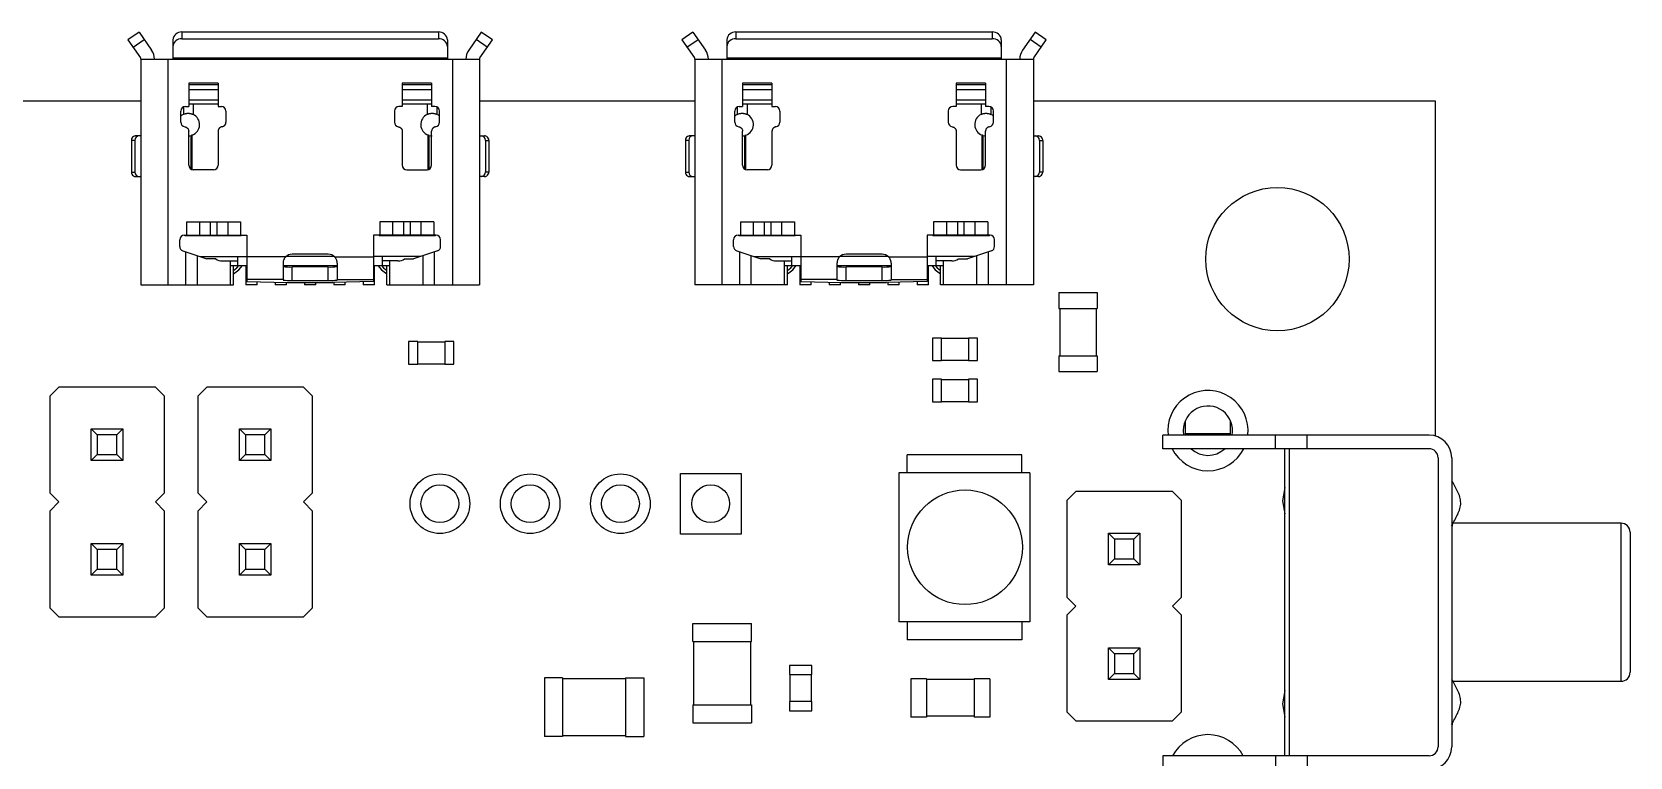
# Model space of a CAD drawing. Extents: x 0 to 723, y 0 to 367.
# Drawn here: x 677.93 to 722.89, y 346.49 to 366.88 of the extents above; entities that cross this region are included whole.
import ezdxf

# ---------------------------------------------------------------- set-up
doc = ezdxf.new("R2010")
doc.units = 0
doc.header["$MEASUREMENT"] = 0
doc.layers.get('0').update_dxf_attribs({"linetype": 'CONTINUOUS'})

msp = doc.modelspace()

# ---------------------------------------------------------------- linework, layer by layer
at = {"linetype": 'CONTINUOUS'}
for p, q in [((680.942, 366.879), (680.629, 366.662)), ((680.942, 366.879), (681.295, 366.37)), ((682.148, 366.88), (682.148, 366.691)), ((682.148, 366.88), (689.362, 366.88)), ((689.362, 366.88), (689.362, 366.691)), ((690.568, 366.879), (690.216, 366.37)), ((690.882, 366.662), (690.568, 366.879)), ((696.524, 366.879), (696.211, 366.662)), ((696.524, 366.879), (696.877, 366.37)), ((697.731, 366.88), (697.731, 366.691)), ((697.731, 366.88), (704.944, 366.88)), ((704.944, 366.88), (704.944, 366.691)), ((706.151, 366.879), (705.798, 366.37)), ((706.464, 366.662), (706.151, 366.879)), ((680.629, 366.662), (680.981, 366.153)), ((680.773, 366.453), (681.087, 366.67)), ((681.894, 366.659), (681.894, 366.117)), ((682.148, 366.691), (689.362, 366.691)), ((689.616, 366.659), (689.616, 366.117)), ((690.737, 366.453), (690.424, 366.67)), ((690.529, 366.153), (690.882, 366.662)), ((696.211, 366.662), (696.564, 366.153)), ((696.356, 366.453), (696.669, 366.67)), ((697.477, 366.659), (697.477, 366.117)), ((697.731, 366.691), (704.944, 366.691)), ((705.198, 366.659), (705.198, 366.117)), ((706.319, 366.453), (706.006, 366.67)), ((706.111, 366.153), (706.464, 366.662)), ((680.993, 366.117), (680.993, 359.767)), ((680.993, 366.117), (690.518, 366.117)), ((681.755, 366.117), (681.755, 359.767)), ((681.894, 366.149), (689.616, 366.149)), ((689.756, 366.117), (689.756, 359.767)), ((690.518, 366.117), (690.518, 359.767)), ((696.575, 366.117), (696.575, 359.767)), ((696.575, 366.117), (706.1, 366.117)), ((697.337, 366.117), (697.337, 359.767)), ((697.477, 366.149), (705.198, 366.149)), ((705.338, 366.117), (705.338, 359.767)), ((706.1, 366.117), (706.1, 359.767)), ((682.339, 365.444), (682.339, 364.784)), ((683.164, 365.444), (682.339, 365.444)), ((683.164, 365.389), (682.339, 365.389)), ((683.164, 365.253), (682.339, 365.253)), ((683.164, 365.444), (683.164, 364.784)), ((688.346, 365.444), (688.346, 364.784)), ((689.171, 365.444), (688.346, 365.444)), ((689.171, 365.389), (688.346, 365.389)), ((689.171, 365.253), (688.346, 365.253)), ((689.171, 365.444), (689.171, 364.784)), ((697.921, 365.444), (697.921, 364.784)), ((698.747, 365.444), (697.921, 365.444)), ((698.747, 365.389), (697.921, 365.389)), ((698.747, 365.253), (697.921, 365.253)), ((698.747, 365.444), (698.747, 364.784)), ((703.928, 365.444), (703.928, 364.784)), ((704.754, 365.444), (703.928, 365.444)), ((704.754, 365.389), (703.928, 365.389)), ((704.754, 365.253), (703.928, 365.253)), ((704.754, 365.444), (704.754, 364.784)), ((680.993, 364.936), (674.308, 364.936)), ((682.117, 364.339), (682.117, 364.657)), ((682.244, 364.784), (682.339, 364.784)), ((683.164, 364.961), (682.339, 364.961)), ((683.164, 364.85), (682.339, 364.85)), ((683.164, 364.784), (683.26, 364.784)), ((683.387, 364.657), (683.387, 364.339)), ((688.124, 364.657), (688.124, 364.339)), ((688.346, 364.784), (688.251, 364.784)), ((689.171, 364.961), (688.346, 364.961)), ((689.171, 364.85), (688.346, 364.85)), ((689.267, 364.784), (689.171, 364.784)), ((689.394, 364.339), (689.394, 364.657)), ((696.575, 364.936), (690.518, 364.936)), ((697.699, 364.339), (697.699, 364.657)), ((697.826, 364.784), (697.921, 364.784)), ((698.747, 364.961), (697.921, 364.961)), ((698.747, 364.85), (697.921, 364.85)), ((698.747, 364.784), (698.842, 364.784)), ((698.969, 364.657), (698.969, 364.339)), ((703.706, 364.657), (703.706, 364.339)), ((703.928, 364.784), (703.833, 364.784)), ((704.754, 364.961), (703.928, 364.961)), ((704.754, 364.85), (703.928, 364.85)), ((704.849, 364.784), (704.754, 364.784)), ((704.976, 364.339), (704.976, 364.657)), ((717.411, 364.936), (706.1, 364.936)), ((717.411, 355.516), (717.411, 364.936)), ((680.822, 363.831), (680.729, 363.831)), ((680.729, 363.831), (680.729, 362.942)), ((680.822, 363.831), (680.822, 362.942)), ((680.993, 363.958), (680.851, 363.958)), ((682.339, 363.133), (682.339, 364.087)), ((683.164, 364.087), (683.164, 363.133)), ((688.346, 364.087), (688.346, 363.133)), ((689.171, 363.133), (689.171, 364.087)), ((690.518, 363.958), (690.659, 363.958)), ((690.689, 363.831), (690.781, 363.831)), ((690.689, 363.831), (690.689, 362.942)), ((690.781, 363.831), (690.781, 362.942)), ((696.404, 363.831), (696.312, 363.831)), ((696.312, 363.831), (696.312, 362.942)), ((696.404, 363.831), (696.404, 362.942)), ((696.575, 363.958), (696.433, 363.958)), ((697.921, 363.133), (697.921, 364.087)), ((698.747, 364.087), (698.747, 363.133)), ((703.928, 364.087), (703.928, 363.133)), ((704.754, 363.133), (704.754, 364.087)), ((706.1, 363.958), (706.242, 363.958)), ((706.271, 363.831), (706.271, 362.942)), ((706.271, 363.831), (706.363, 363.831)), ((706.363, 363.831), (706.363, 362.942)), ((680.729, 362.942), (680.822, 362.942)), ((680.851, 362.815), (680.993, 362.815)), ((683.037, 363.006), (682.466, 363.006)), ((688.473, 363.006), (689.044, 363.006)), ((690.659, 362.815), (690.518, 362.815)), ((690.781, 362.942), (690.689, 362.942)), ((696.312, 362.942), (696.404, 362.942)), ((696.433, 362.815), (696.575, 362.815)), ((698.62, 363.006), (698.048, 363.006)), ((704.055, 363.006), (704.627, 363.006)), ((706.242, 362.815), (706.1, 362.815)), ((706.363, 362.942), (706.271, 362.942)), ((682.275, 361.545), (682.275, 361.164)), ((682.275, 361.545), (683.799, 361.545)), ((682.64, 361.545), (682.64, 361.164)), ((682.946, 361.545), (682.946, 361.164)), ((683.128, 361.545), (683.128, 361.164)), ((683.435, 361.545), (683.435, 361.164)), ((683.799, 361.545), (683.799, 361.164)), ((687.711, 361.545), (687.711, 361.164)), ((689.235, 361.545), (687.711, 361.545)), ((688.075, 361.545), (688.075, 361.164)), ((688.382, 361.545), (688.382, 361.164)), ((688.564, 361.545), (688.564, 361.164)), ((688.871, 361.545), (688.871, 361.164)), ((689.235, 361.545), (689.235, 361.164)), ((697.858, 361.545), (697.858, 361.164)), ((697.858, 361.545), (699.382, 361.545)), ((698.222, 361.545), (698.222, 361.164)), ((698.529, 361.545), (698.529, 361.164)), ((698.711, 361.545), (698.711, 361.164)), ((699.017, 361.545), (699.017, 361.164)), ((699.382, 361.545), (699.382, 361.164)), ((703.293, 361.545), (703.293, 361.164)), ((704.817, 361.545), (703.293, 361.545)), ((703.658, 361.545), (703.658, 361.164)), ((703.964, 361.545), (703.964, 361.164)), ((704.146, 361.545), (704.146, 361.164)), ((704.453, 361.545), (704.453, 361.164)), ((704.817, 361.545), (704.817, 361.164)), ((682.085, 360.849), (682.085, 361.037)), ((682.212, 361.164), (683.977, 361.164)), ((682.231, 361.164), (682.231, 361.151)), ((683.818, 361.151), (682.231, 361.151)), ((682.834, 361.151), (682.834, 361.164)), ((683.215, 361.164), (683.215, 361.151)), ((683.818, 361.151), (683.818, 361.164)), ((683.977, 361.164), (683.977, 359.866)), ((689.298, 361.164), (687.533, 361.164)), ((687.533, 361.164), (687.533, 359.866)), ((687.692, 361.164), (687.692, 361.151)), ((689.279, 361.151), (687.692, 361.151)), ((688.295, 361.151), (688.295, 361.164)), ((688.676, 361.164), (688.676, 361.151)), ((689.279, 361.151), (689.279, 361.164)), ((689.425, 360.849), (689.425, 361.037)), ((697.667, 360.849), (697.667, 361.037)), ((697.794, 361.164), (699.56, 361.164)), ((697.813, 361.164), (697.813, 361.151)), ((699.401, 361.151), (697.813, 361.151)), ((698.417, 361.151), (698.417, 361.164)), ((698.798, 361.164), (698.798, 361.151)), ((699.401, 361.151), (699.401, 361.164)), ((699.56, 361.164), (699.56, 359.866)), ((704.881, 361.164), (703.116, 361.164)), ((703.116, 361.164), (703.116, 359.866)), ((703.274, 361.164), (703.274, 361.151)), ((704.862, 361.151), (703.274, 361.151)), ((703.878, 361.151), (703.878, 361.164)), ((704.259, 361.164), (704.259, 361.151)), ((704.862, 361.151), (704.862, 361.164)), ((705.008, 360.849), (705.008, 361.037)), ((682.172, 360.729), (682.847, 360.504)), ((682.256, 359.767), (682.256, 360.701)), ((682.581, 359.767), (682.581, 360.593)), ((682.656, 360.567), (683.977, 360.567)), ((683.723, 360.313), (683.723, 360.567)), ((686.431, 360.567), (685.079, 360.567)), ((686.263, 360.631), (685.247, 360.631)), ((688.854, 360.567), (687.533, 360.567)), ((687.787, 360.313), (687.787, 360.567)), ((689.339, 360.729), (688.663, 360.504)), ((688.93, 359.767), (688.93, 360.593)), ((689.254, 359.767), (689.254, 360.701)), ((697.754, 360.729), (698.429, 360.504)), ((697.839, 359.767), (697.839, 360.701)), ((698.163, 359.767), (698.163, 360.593)), ((698.239, 360.567), (699.56, 360.567)), ((699.306, 360.313), (699.306, 360.567)), ((702.014, 360.567), (700.662, 360.567)), ((701.846, 360.631), (700.83, 360.631)), ((704.436, 360.567), (703.116, 360.567)), ((703.37, 360.313), (703.37, 360.567)), ((704.921, 360.729), (704.246, 360.504)), ((704.512, 359.767), (704.512, 360.593)), ((704.836, 359.767), (704.836, 360.701)), ((683.101, 360.504), (682.847, 360.504)), ((683.287, 360.44), (683.723, 360.44)), ((683.517, 359.767), (683.517, 360.44)), ((683.517, 360.313), (683.977, 360.313)), ((683.603, 359.767), (683.603, 360.313)), ((683.945, 360.313), (683.945, 359.767)), ((685.066, 360.555), (683.977, 360.555)), ((684.993, 360.377), (684.993, 359.905)), ((684.993, 360.313), (686.517, 360.313)), ((685.088, 360.274), (685.088, 360.313)), ((685.247, 359.891), (685.247, 360.271)), ((686.263, 360.271), (685.247, 360.271)), ((685.596, 360.313), (685.596, 360.271)), ((685.914, 360.271), (685.914, 360.313)), ((686.263, 359.891), (686.263, 360.271)), ((686.422, 360.313), (686.422, 360.274)), ((686.444, 360.555), (687.533, 360.555)), ((686.517, 360.377), (686.517, 359.905)), ((687.533, 360.313), (687.994, 360.313)), ((687.565, 359.767), (687.565, 360.313)), ((688.224, 360.44), (687.787, 360.44)), ((687.908, 359.767), (687.908, 360.313)), ((687.994, 359.767), (687.994, 360.44)), ((688.409, 360.504), (688.663, 360.504)), ((698.684, 360.504), (698.429, 360.504)), ((698.869, 360.44), (699.306, 360.44)), ((699.099, 359.767), (699.099, 360.44)), ((699.099, 360.313), (699.56, 360.313)), ((699.185, 359.767), (699.185, 360.313)), ((699.528, 360.313), (699.528, 359.767)), ((700.649, 360.555), (699.56, 360.555)), ((700.576, 360.377), (700.576, 359.905)), ((700.576, 360.313), (702.1, 360.313)), ((700.671, 360.274), (700.671, 360.313)), ((700.83, 359.891), (700.83, 360.271)), ((701.846, 360.271), (700.83, 360.271)), ((701.179, 360.313), (701.179, 360.271)), ((701.496, 360.271), (701.496, 360.313)), ((701.846, 359.891), (701.846, 360.271)), ((702.004, 360.313), (702.004, 360.274)), ((702.027, 360.555), (703.116, 360.555)), ((702.1, 360.377), (702.1, 359.905)), ((703.116, 360.313), (703.576, 360.313)), ((703.147, 359.767), (703.147, 360.313)), ((703.806, 360.44), (703.37, 360.44)), ((703.49, 359.767), (703.49, 360.313)), ((703.576, 359.767), (703.576, 360.44)), ((703.991, 360.504), (704.246, 360.504)), ((680.993, 359.767), (683.603, 359.767)), ((684.263, 359.767), (683.945, 359.767)), ((684.993, 359.921), (683.977, 359.921)), ((683.977, 359.866), (685.12, 359.831)), ((684.263, 359.767), (684.263, 359.857)), ((684.771, 359.841), (684.771, 359.767)), ((685.088, 359.767), (684.771, 359.767)), ((685.088, 359.767), (685.088, 359.832)), ((685.12, 359.831), (686.39, 359.831)), ((685.247, 359.891), (686.263, 359.891)), ((685.596, 359.831), (685.596, 359.767)), ((685.914, 359.767), (685.596, 359.767)), ((685.914, 359.767), (685.914, 359.831)), ((687.533, 359.866), (686.39, 359.831)), ((686.422, 359.832), (686.422, 359.767)), ((686.739, 359.767), (686.422, 359.767)), ((686.517, 359.921), (687.533, 359.921)), ((686.739, 359.767), (686.739, 359.841)), ((687.247, 359.857), (687.247, 359.767)), ((687.565, 359.767), (687.247, 359.767)), ((687.908, 359.767), (690.518, 359.767)), ((699.185, 359.767), (696.575, 359.767)), ((699.845, 359.767), (699.528, 359.767)), ((700.576, 359.921), (699.56, 359.921)), ((699.56, 359.866), (700.703, 359.831)), ((699.845, 359.767), (699.845, 359.857)), ((700.353, 359.841), (700.353, 359.767)), ((700.671, 359.767), (700.353, 359.767)), ((700.671, 359.767), (700.671, 359.832)), ((700.703, 359.831), (701.973, 359.831)), ((700.83, 359.891), (701.846, 359.891)), ((701.179, 359.831), (701.179, 359.767)), ((701.496, 359.767), (701.179, 359.767)), ((701.496, 359.767), (701.496, 359.831)), ((703.116, 359.866), (701.973, 359.831)), ((702.004, 359.832), (702.004, 359.767)), ((702.322, 359.767), (702.004, 359.767)), ((702.1, 359.921), (703.116, 359.921)), ((702.322, 359.767), (702.322, 359.841)), ((702.83, 359.857), (702.83, 359.767)), ((703.147, 359.767), (702.83, 359.767)), ((706.1, 359.767), (703.49, 359.767)), ((706.815, 359.552), (707.895, 359.552)), ((706.815, 359.552), (706.815, 359.108)), ((707.895, 359.552), (707.895, 359.108)), ((706.815, 359.108), (707.895, 359.108)), ((706.841, 359.108), (706.841, 357.774)), ((707.869, 359.108), (707.869, 357.774)), ((688.78, 358.171), (688.526, 358.171)), ((688.526, 358.171), (688.526, 357.536)), ((688.78, 357.536), (688.78, 358.171)), ((689.542, 358.158), (688.78, 358.158)), ((689.796, 358.171), (689.542, 358.171)), ((689.542, 358.171), (689.542, 357.536)), ((689.796, 357.536), (689.796, 358.171)), ((703.259, 358.273), (703.259, 357.638)), ((703.513, 358.273), (703.259, 358.273)), ((703.513, 357.638), (703.513, 358.273)), ((704.275, 358.26), (703.513, 358.26)), ((704.275, 358.273), (704.275, 357.638)), ((704.529, 358.273), (704.275, 358.273)), ((704.529, 357.638), (704.529, 358.273)), ((688.526, 357.536), (688.78, 357.536)), ((688.78, 357.548), (689.542, 357.548)), ((689.542, 357.536), (689.796, 357.536)), ((703.259, 357.638), (703.513, 357.638)), ((703.513, 357.651), (704.275, 357.651)), ((704.275, 357.638), (704.529, 357.638)), ((706.815, 357.774), (707.895, 357.774)), ((706.815, 357.774), (706.815, 357.33)), ((707.895, 357.774), (707.895, 357.33)), ((703.513, 357.112), (703.259, 357.112)), ((703.259, 357.112), (703.259, 356.477)), ((703.513, 356.477), (703.513, 357.112)), ((704.275, 357.099), (703.513, 357.099)), ((704.275, 357.112), (704.275, 356.477)), ((704.529, 357.112), (704.275, 357.112)), ((704.529, 356.477), (704.529, 357.112)), ((706.815, 357.33), (707.895, 357.33)), ((678.683, 356.888), (678.429, 356.634)), ((678.429, 356.634), (678.429, 353.916)), ((681.401, 356.888), (678.683, 356.888)), ((681.655, 356.634), (681.401, 356.888)), ((681.655, 353.916), (681.655, 356.634)), ((682.848, 356.888), (682.594, 356.634)), ((682.594, 356.634), (682.594, 353.916)), ((685.566, 356.888), (682.848, 356.888)), ((685.82, 356.634), (685.566, 356.888)), ((685.82, 353.916), (685.82, 356.634)), ((703.259, 356.477), (703.513, 356.477)), ((703.513, 356.49), (704.275, 356.49)), ((704.275, 356.477), (704.529, 356.477)), ((679.597, 354.83), (679.597, 355.719)), ((679.597, 355.719), (679.767, 355.549)), ((679.597, 355.719), (680.486, 355.719)), ((680.316, 355.549), (680.486, 355.719)), ((680.486, 355.719), (680.486, 354.83)), ((683.763, 354.83), (683.763, 355.719)), ((683.763, 355.719), (683.933, 355.549)), ((683.763, 355.719), (684.652, 355.719)), ((684.482, 355.549), (684.652, 355.719)), ((684.652, 355.719), (684.652, 354.83)), ((709.881, 355.668), (709.888, 355.541)), ((710.317, 355.668), (710.328, 355.541)), ((710.376, 355.541), (710.376, 355.949)), ((711.646, 355.541), (711.646, 355.944)), ((679.767, 355.549), (679.767, 355)), ((680.316, 355.549), (679.767, 355.549)), ((680.316, 355), (680.316, 355.549)), ((683.933, 355.549), (683.933, 355)), ((684.482, 355.549), (683.933, 355.549)), ((684.482, 355), (684.482, 355.549)), ((717.234, 355.541), (709.741, 355.541)), ((709.741, 355.16), (709.741, 355.541)), ((710.376, 355.585), (711.646, 355.585)), ((712.916, 355.16), (712.916, 355.541)), ((713.805, 355.16), (713.805, 355.541)), ((679.597, 354.83), (679.767, 355)), ((680.486, 354.83), (679.597, 354.83)), ((679.767, 355), (680.316, 355)), ((680.316, 355), (680.486, 354.83)), ((683.763, 354.83), (683.933, 355)), ((684.652, 354.83), (683.763, 354.83)), ((683.933, 355), (684.482, 355)), ((684.482, 355), (684.652, 354.83)), ((702.548, 354.484), (702.548, 354.992)), ((705.774, 354.992), (702.548, 354.992)), ((705.774, 354.484), (705.774, 354.992)), ((717.234, 355.16), (709.741, 355.16)), ((713.17, 346.524), (713.17, 355.16)), ((713.297, 355.16), (713.297, 346.524)), ((717.488, 354.906), (717.488, 346.778)), ((717.869, 354.906), (717.869, 346.778)), ((696.169, 354.468), (697.879, 354.468)), ((696.169, 352.758), (696.169, 354.468)), ((697.879, 354.468), (697.879, 352.758)), ((702.319, 354.484), (702.319, 350.293)), ((706.002, 354.484), (702.319, 354.484)), ((706.002, 354.484), (706.002, 350.293)), ((717.869, 354.271), (717.869, 354.271)), ((678.429, 353.916), (678.683, 353.662)), ((681.401, 353.662), (681.655, 353.916)), ((682.594, 353.916), (682.848, 353.662)), ((685.566, 353.662), (685.82, 353.916)), ((707.296, 353.955), (707.042, 353.701)), ((710.013, 353.955), (707.296, 353.955)), ((710.267, 353.701), (710.013, 353.955)), ((678.683, 353.662), (678.429, 353.408)), ((678.429, 353.408), (678.429, 350.69)), ((681.655, 353.408), (681.401, 353.662)), ((681.655, 350.69), (681.655, 353.408)), ((682.848, 353.662), (682.594, 353.408)), ((682.594, 353.408), (682.594, 350.69)), ((685.82, 353.408), (685.566, 353.662)), ((685.82, 350.69), (685.82, 353.408)), ((707.042, 353.701), (707.042, 350.983)), ((710.267, 350.983), (710.267, 353.701)), ((717.869, 353.001), (717.905, 353.001)), ((722.632, 353.064), (717.903, 353.064)), ((679.597, 352.493), (680.486, 352.493)), ((679.597, 352.493), (679.767, 352.323)), ((679.597, 351.604), (679.597, 352.493)), ((680.486, 352.493), (680.316, 352.323)), ((680.486, 352.493), (680.486, 351.604)), ((683.763, 351.604), (683.763, 352.493)), ((683.763, 352.493), (683.933, 352.323)), ((683.763, 352.493), (684.652, 352.493)), ((684.652, 352.493), (684.482, 352.323)), ((684.652, 352.493), (684.652, 351.604)), ((697.879, 352.758), (696.169, 352.758)), ((708.38, 352.617), (708.21, 352.787)), ((708.21, 352.787), (709.099, 352.787)), ((708.21, 351.898), (708.21, 352.787)), ((708.38, 352.617), (708.38, 352.068)), ((708.929, 352.617), (708.38, 352.617)), ((708.929, 352.617), (709.099, 352.787)), ((708.929, 352.068), (708.929, 352.617)), ((709.099, 352.787), (709.099, 351.898)), ((722.886, 352.81), (722.886, 348.873)), ((679.767, 352.323), (679.767, 351.775)), ((680.316, 352.323), (679.767, 352.323)), ((680.316, 351.775), (680.316, 352.323)), ((683.933, 352.323), (683.933, 351.775)), ((684.482, 352.323), (683.933, 352.323)), ((684.482, 351.775), (684.482, 352.323)), ((708.21, 351.898), (708.38, 352.068)), ((708.38, 352.068), (708.929, 352.068)), ((709.099, 351.898), (708.929, 352.068)), ((679.767, 351.775), (679.597, 351.604)), ((680.486, 351.604), (679.597, 351.604)), ((679.767, 351.775), (680.316, 351.775)), ((680.316, 351.775), (680.486, 351.604)), ((683.933, 351.775), (683.763, 351.604)), ((684.652, 351.604), (683.763, 351.604)), ((683.933, 351.775), (684.482, 351.775)), ((684.482, 351.775), (684.652, 351.604)), ((709.099, 351.898), (708.21, 351.898)), ((678.429, 350.69), (678.683, 350.436)), ((681.401, 350.436), (681.655, 350.69)), ((682.594, 350.69), (682.848, 350.436)), ((685.566, 350.436), (685.82, 350.69)), ((707.042, 350.983), (707.296, 350.729)), ((707.296, 350.729), (707.042, 350.475)), ((710.013, 350.729), (710.267, 350.983)), ((710.267, 350.475), (710.013, 350.729)), ((678.683, 350.436), (681.401, 350.436)), ((682.848, 350.436), (685.566, 350.436)), ((696.516, 349.737), (696.516, 350.245)), ((696.516, 350.245), (698.167, 350.245)), ((698.167, 349.737), (698.167, 350.245)), ((706.002, 350.293), (702.319, 350.293)), ((702.548, 350.293), (702.548, 349.785)), ((705.774, 350.293), (705.774, 349.785)), ((707.042, 350.475), (707.042, 347.758)), ((710.267, 347.758), (710.267, 350.475)), ((705.774, 349.785), (702.548, 349.785)), ((696.516, 349.737), (698.167, 349.737)), ((696.541, 349.737), (696.541, 347.959)), ((698.141, 349.737), (698.141, 347.959)), ((708.38, 349.391), (708.21, 349.561)), ((708.21, 349.561), (709.099, 349.561)), ((708.21, 348.672), (708.21, 349.561)), ((708.929, 349.391), (708.38, 349.391)), ((708.38, 349.391), (708.38, 348.842)), ((709.099, 349.561), (708.929, 349.391)), ((708.929, 348.842), (708.929, 349.391)), ((709.099, 349.561), (709.099, 348.672)), ((699.237, 349.063), (699.237, 348.809)), ((699.872, 349.063), (699.237, 349.063)), ((699.872, 348.809), (699.872, 349.063)), ((692.344, 348.714), (692.344, 347.063)), ((692.852, 348.714), (692.344, 348.714)), ((692.852, 348.714), (692.852, 347.063)), ((694.63, 348.689), (692.852, 348.689)), ((694.63, 348.714), (694.63, 347.063)), ((694.63, 348.714), (695.138, 348.714)), ((695.138, 348.714), (695.138, 347.063)), ((699.237, 348.809), (699.872, 348.809)), ((699.249, 348.809), (699.249, 348.047)), ((699.859, 348.047), (699.859, 348.809)), ((702.653, 348.692), (702.653, 347.613)), ((703.098, 348.692), (702.653, 348.692)), ((703.098, 348.692), (703.098, 347.613)), ((704.431, 348.667), (703.098, 348.667)), ((704.876, 348.692), (704.431, 348.692)), ((704.431, 348.692), (704.431, 347.613)), ((704.876, 348.692), (704.876, 347.613)), ((708.38, 348.842), (708.21, 348.672)), ((709.099, 348.672), (708.21, 348.672)), ((708.38, 348.842), (708.929, 348.842)), ((709.099, 348.672), (708.929, 348.842)), ((717.869, 348.683), (717.869, 348.683)), ((717.903, 348.619), (722.632, 348.619)), ((699.237, 348.047), (699.237, 347.793)), ((699.872, 348.047), (699.237, 348.047)), ((699.872, 347.793), (699.872, 348.047)), ((696.516, 347.959), (696.516, 347.451)), ((696.516, 347.959), (698.167, 347.959)), ((698.167, 347.959), (698.167, 347.451)), ((699.237, 347.793), (699.872, 347.793)), ((703.098, 347.613), (702.653, 347.613)), ((704.431, 347.638), (703.098, 347.638)), ((704.876, 347.613), (704.431, 347.613)), ((707.042, 347.758), (707.296, 347.504)), ((710.013, 347.504), (710.267, 347.758)), ((694.63, 347.089), (692.852, 347.089)), ((696.516, 347.451), (698.167, 347.451)), ((707.296, 347.504), (710.013, 347.504)), ((717.869, 347.413), (717.905, 347.413)), ((692.852, 347.063), (692.344, 347.063)), ((694.63, 347.063), (695.138, 347.063)), ((717.234, 346.524), (709.741, 346.524)), ((709.741, 346.524), (709.741, 346.143)), ((711.454, 346.524), (710.567, 346.524)), ((712.916, 346.524), (712.916, 346.143)), ((713.805, 346.524), (713.805, 346.143))]:
    msp.add_line(p, q, dxfattribs=at)
at = {"color": 8, "linetype": 'CONTINUOUS'}
for p, q in [((682.19, 364.772), (682.19, 364.562)), ((682.462, 364.85), (682.462, 364.562)), ((689.048, 364.85), (689.048, 364.562)), ((689.321, 364.772), (689.321, 364.562)), ((697.772, 364.772), (697.772, 364.562)), ((698.045, 364.85), (698.045, 364.562)), ((704.63, 364.85), (704.63, 364.562)), ((704.903, 364.772), (704.903, 364.562)), ((682.404, 363.022), (682.404, 363.968)), ((682.432, 363.01), (682.432, 363.977)), ((689.078, 363.01), (689.078, 363.977)), ((689.106, 363.022), (689.106, 363.968)), ((697.987, 363.022), (697.987, 363.968)), ((698.015, 363.01), (698.015, 363.977)), ((704.66, 363.01), (704.66, 363.977)), ((704.689, 363.022), (704.689, 363.968)), ((722.632, 348.619), (722.632, 353.064))]:
    msp.add_line(p, q, dxfattribs=at)
at = {"linetype": 'CONTINUOUS'}
for points in [[(682.19, 364.562), (682.145, 364.537), (682.117, 364.514), (682.117, 364.514)], [(689.394, 364.514), (689.365, 364.537), (689.321, 364.562), (689.321, 364.562)], [(697.772, 364.562), (697.728, 364.537), (697.699, 364.514), (697.699, 364.514)], [(704.976, 364.514), (704.947, 364.537), (704.903, 364.562), (704.903, 364.562)], [(683.603, 360.173), (683.696, 360.246), (683.752, 360.313), (683.752, 360.313)], [(683.603, 360.081), (683.753, 360.189), (683.847, 360.313), (683.847, 360.313)], [(687.663, 360.313), (687.758, 360.189), (687.908, 360.081), (687.908, 360.081)], [(687.758, 360.313), (687.815, 360.246), (687.908, 360.173), (687.908, 360.173)], [(699.185, 360.081), (699.335, 360.189), (699.43, 360.313), (699.43, 360.313)], [(699.185, 360.173), (699.278, 360.246), (699.334, 360.313), (699.334, 360.313)], [(703.246, 360.313), (703.34, 360.189), (703.49, 360.081), (703.49, 360.081)], [(703.341, 360.313), (703.397, 360.246), (703.49, 360.173), (703.49, 360.173)], [(717.869, 354.263), (717.869, 354.254), (717.869, 354.17), (717.869, 354.027), (717.869, 353.839), (717.869, 353.629), (717.869, 353.419), (717.869, 353.234), (717.869, 353.094), (717.869, 353.015), (717.869, 353.001), (717.869, 353.001), (717.869, 353.001)], [(713.17, 354.072), (713.107, 353.699), (713.17, 353.327), (713.17, 353.327)], [(717.869, 348.675), (717.869, 348.666), (717.869, 348.582), (717.869, 348.439), (717.869, 348.251), (717.869, 348.041), (717.869, 347.831), (717.869, 347.646), (717.869, 347.506), (717.869, 347.427), (717.869, 347.413), (717.869, 347.413), (717.869, 347.413)], [(713.17, 348.357), (713.107, 347.984), (713.17, 347.612), (713.17, 347.612)]]:
    msp.add_lwpolyline(points, dxfattribs=at)
for centre, radius in [((712.966, 360.491), 2.016), ((689.404, 353.613), 0.839), ((691.944, 353.613), 0.839), ((694.484, 353.613), 0.839), ((689.404, 353.613), 0.532), ((691.944, 353.613), 0.532), ((694.484, 353.613), 0.532), ((697.024, 353.613), 0.532), ((704.177, 352.389), 1.613), ((704.177, 352.389), 1.613)]:
    msp.add_circle(centre, radius, dxfattribs=at)
for centre, radius, start, end in [((682.133, 366.641), 0.239, 86.2629, 175.6969), ((689.378, 366.641), 0.239, 4.3031, 93.7371), ((697.715, 366.641), 0.239, 86.2629, 175.6969), ((704.96, 366.641), 0.239, 4.3031, 93.7371), ((682.133, 366.452), 0.239, 86.2629, 175.6969), ((689.378, 366.452), 0.239, 4.3031, 93.7371), ((697.715, 366.452), 0.239, 86.2629, 175.6969), ((704.96, 366.452), 0.239, 4.3031, 93.7371), ((680.929, 366.117), 0.0635, 0, 34.7248), ((680.929, 366.117), 0.445, 0, 34.7248), ((690.581, 366.117), 0.445, 145.2752, 180), ((690.581, 366.117), 0.0635, 145.2752, 180), ((696.512, 366.117), 0.0635, 0, 34.7248), ((696.512, 366.117), 0.445, 0, 34.7248), ((706.164, 366.117), 0.445, 145.2752, 180), ((706.164, 366.117), 0.0635, 145.2752, 180), ((682.244, 364.657), 0.127, 90, 180), ((683.26, 364.657), 0.127, 0, 90), ((688.251, 364.657), 0.127, 90, 180), ((689.267, 364.657), 0.127, 0, 90), ((697.826, 364.657), 0.127, 90, 180), ((698.842, 364.657), 0.127, 0, 90), ((703.833, 364.657), 0.127, 90, 180), ((704.849, 364.657), 0.127, 0, 90), ((682.244, 364.339), 0.127, 180, 262.8192), ((682.326, 364.276), 0.318, 289.5632, 64.5777), ((683.26, 364.339), 0.127, 277.1808, 0), ((688.251, 364.339), 0.127, 180, 262.8192), ((689.184, 364.276), 0.318, 115.4223, 250.4368), ((689.267, 364.339), 0.127, 277.1808, 0), ((697.826, 364.339), 0.127, 180, 262.8192), ((697.909, 364.276), 0.318, 289.5632, 64.5777), ((698.842, 364.339), 0.127, 277.1808, 0), ((703.833, 364.339), 0.127, 180, 262.8192), ((704.767, 364.276), 0.318, 115.4223, 250.4368), ((704.849, 364.339), 0.127, 277.1808, 0), ((680.917, 363.831), 0.187, 169.9267, 180.0372), ((680.844, 363.843), 0.114, 103.2724, 169.2446), ((680.852, 363.827), 0.131, 90.2867, 104.7849), ((680.946, 363.834), 0.124, 91.2861, 181.2308), ((682.326, 364.276), 0.318, 270, 284.2057), ((689.184, 364.276), 0.318, 255.7943, 270), ((690.564, 363.834), 0.124, 358.7692, 88.7139), ((690.659, 363.827), 0.131, 75.2151, 89.7133), ((690.666, 363.843), 0.114, 10.7554, 76.7276), ((690.594, 363.831), 0.187, 359.9628, 10.0733), ((696.499, 363.831), 0.187, 169.9267, 180.0372), ((696.427, 363.843), 0.114, 103.2724, 169.2446), ((696.434, 363.827), 0.131, 90.2867, 104.7849), ((696.528, 363.834), 0.124, 91.2861, 181.2308), ((697.909, 364.276), 0.318, 270, 284.2057), ((704.767, 364.276), 0.318, 255.7943, 270), ((706.147, 363.834), 0.124, 358.7692, 88.7139), ((706.241, 363.827), 0.131, 75.2151, 89.7133), ((706.248, 363.843), 0.114, 10.7554, 76.7276), ((706.176, 363.831), 0.187, 359.9628, 10.0733), ((680.917, 362.942), 0.187, 179.9628, 190.0733), ((680.844, 362.931), 0.114, 190.7554, 256.7276), ((680.852, 362.946), 0.131, 255.2151, 269.7133), ((680.946, 362.94), 0.124, 178.7692, 268.7139), ((682.466, 363.133), 0.127, 180, 270), ((683.037, 363.133), 0.127, 270, 0), ((688.473, 363.133), 0.127, 180, 270), ((689.044, 363.133), 0.127, 270, 0), ((690.564, 362.94), 0.124, 271.2861, 1.2308), ((690.659, 362.946), 0.131, 270.2867, 284.7849), ((690.666, 362.931), 0.114, 283.2724, 349.2446), ((690.594, 362.942), 0.187, 349.9267, 0.0372), ((696.499, 362.942), 0.187, 179.9628, 190.0733), ((696.427, 362.931), 0.114, 190.7554, 256.7276), ((696.434, 362.946), 0.131, 255.2151, 269.7133), ((696.528, 362.94), 0.124, 178.7692, 268.7139), ((698.048, 363.133), 0.127, 180, 270), ((698.62, 363.133), 0.127, 270, 0), ((704.055, 363.133), 0.127, 180, 270), ((704.627, 363.133), 0.127, 270, 0), ((706.147, 362.94), 0.124, 271.2861, 1.2308), ((706.241, 362.946), 0.131, 270.2867, 284.7849), ((706.248, 362.931), 0.114, 283.2724, 349.2446), ((706.176, 362.942), 0.187, 349.9267, 0.0372), ((682.212, 361.037), 0.127, 90, 180), ((689.298, 361.037), 0.127, 0, 90), ((697.794, 361.037), 0.127, 90, 180), ((704.881, 361.037), 0.127, 0, 90), ((682.212, 360.849), 0.127, 180, 251.5651), ((685.247, 360.377), 0.254, 90, 135.4174), ((686.263, 360.377), 0.254, 44.5826, 90), ((689.298, 360.849), 0.127, 288.4349, 0), ((697.794, 360.849), 0.127, 180, 251.5651), ((700.83, 360.377), 0.254, 90, 135.4174), ((701.846, 360.377), 0.254, 44.5826, 90), ((704.881, 360.849), 0.127, 288.4349, 0), ((683.274, 360.707), 0.267, 229.5388, 272.6289), ((685.184, 361.426), 1.157, 260.5117, 273.137), ((686.326, 361.426), 1.157, 266.863, 279.4883), ((688.236, 360.707), 0.267, 267.3711, 310.4612), ((698.857, 360.707), 0.267, 229.5388, 272.6289), ((700.766, 361.426), 1.157, 260.5117, 273.137), ((701.909, 361.426), 1.157, 266.863, 279.4883), ((703.818, 360.707), 0.267, 267.3711, 310.4612), ((685.184, 361.046), 1.157, 260.5117, 273.137), ((686.326, 361.046), 1.157, 266.863, 279.4883), ((700.766, 361.046), 1.157, 260.5117, 273.137), ((701.909, 361.046), 1.157, 266.863, 279.4883), ((711.01, 355.668), 1.129, 353.5414, 180), ((711.01, 355.668), 0.694, 349.4487, 180), ((717.234, 354.906), 0.635, 0, 90), ((711.01, 355.668), 1.129, 206.7401, 333.2599), ((711.01, 355.668), 0.694, 227.0936, 312.9064), ((717.234, 354.906), 0.254, 0, 90), ((722.632, 352.81), 0.254, 0, 90), ((722.632, 348.873), 0.254, 270, 0), ((711.01, 345.99), 1.129, 28.1929, 151.8071), ((717.234, 346.778), 0.254, 270, 0), ((717.234, 346.778), 0.635, 270, 0)]:
    msp.add_arc(centre, radius, start, end, dxfattribs=at)
for points, knots in [([(682.19, 364.562), (682.199, 364.567), (682.209, 364.571), (682.219, 364.575), (682.229, 364.578), (682.24, 364.582), (682.252, 364.584), (682.258, 364.586), (682.264, 364.587), (682.27, 364.588), (682.276, 364.589), (682.282, 364.59), (682.288, 364.591), (682.294, 364.592), (682.3, 364.592), (682.307, 364.593), (682.313, 364.593), (682.32, 364.593), (682.326, 364.593)], [0, 0, 0, 0, 0.033124, 0.033124, 0.033124, 0.0662607, 0.0662607, 0.0662607, 0.082894, 0.082894, 0.082894, 0.0995086, 0.0995086, 0.0995086, 0.1160706, 0.1160706, 0.1160706, 0.1325997, 0.1325997, 0.1325997, 0.1325997]), ([(682.228, 364.213), (682.232, 364.213), (682.235, 364.212), (682.239, 364.211), (682.243, 364.21), (682.246, 364.209), (682.25, 364.208), (682.254, 364.207), (682.257, 364.206), (682.261, 364.204), (682.264, 364.203), (682.268, 364.201), (682.271, 364.199), (682.275, 364.198), (682.278, 364.196), (682.281, 364.194), (682.284, 364.192), (682.287, 364.189), (682.29, 364.187), (682.293, 364.185), (682.296, 364.182), (682.299, 364.179), (682.302, 364.177), (682.305, 364.174), (682.307, 364.171), (682.31, 364.168), (682.312, 364.165), (682.314, 364.162), (682.317, 364.159), (682.319, 364.156), (682.321, 364.153), (682.325, 364.146), (682.328, 364.139), (682.331, 364.132), (682.332, 364.129), (682.333, 364.125), (682.334, 364.121), (682.335, 364.118), (682.336, 364.114), (682.337, 364.11), (682.337, 364.106), (682.338, 364.102), (682.338, 364.099), (682.339, 364.095), (682.339, 364.091), (682.339, 364.087)], [0, 0, 0, 0, 0.0090014, 0.0090014, 0.0090014, 0.018019, 0.018019, 0.018019, 0.0270168, 0.0270168, 0.0270168, 0.0360395, 0.0360395, 0.0360395, 0.0451024, 0.0451024, 0.0451024, 0.0541677, 0.0541677, 0.0541677, 0.063197, 0.063197, 0.063197, 0.0722004, 0.0722004, 0.0722004, 0.0812525, 0.0812525, 0.0812525, 0.0903214, 0.0903214, 0.0903214, 0.108369, 0.108369, 0.108369, 0.1174049, 0.1174049, 0.1174049, 0.1264721, 0.1264721, 0.1264721, 0.1355319, 0.1355319, 0.1355319, 0.1445468, 0.1445468, 0.1445468, 0.1445468]), ([(682.326, 364.593), (682.332, 364.593), (682.337, 364.593), (682.343, 364.593), (682.349, 364.592), (682.355, 364.592), (682.36, 364.591), (682.366, 364.591), (682.372, 364.59), (682.378, 364.589), (682.383, 364.588), (682.389, 364.587), (682.395, 364.586), (682.401, 364.584), (682.406, 364.583), (682.412, 364.581), (682.418, 364.58), (682.424, 364.578), (682.429, 364.576), (682.435, 364.574), (682.44, 364.572), (682.446, 364.57), (682.452, 364.567), (682.457, 364.565), (682.462, 364.562)], [0, 0, 0, 0, 0.0141667, 0.0141667, 0.0141667, 0.0283715, 0.0283715, 0.0283715, 0.0425753, 0.0425753, 0.0425753, 0.0567415, 0.0567415, 0.0567415, 0.0708423, 0.0708423, 0.0708423, 0.0849611, 0.0849611, 0.0849611, 0.0991353, 0.0991353, 0.0991353, 0.113336, 0.113336, 0.113336, 0.113336]), ([(683.275, 364.213), (683.272, 364.213), (683.268, 364.212), (683.264, 364.211), (683.26, 364.21), (683.257, 364.209), (683.253, 364.208), (683.249, 364.207), (683.246, 364.206), (683.242, 364.204), (683.239, 364.203), (683.235, 364.201), (683.232, 364.199), (683.225, 364.196), (683.219, 364.192), (683.213, 364.187), (683.21, 364.185), (683.207, 364.182), (683.204, 364.179), (683.201, 364.177), (683.199, 364.174), (683.196, 364.171), (683.194, 364.168), (683.191, 364.165), (683.189, 364.162), (683.187, 364.159), (683.185, 364.156), (683.183, 364.153), (683.181, 364.149), (683.179, 364.146), (683.177, 364.143), (683.175, 364.139), (683.174, 364.136), (683.173, 364.132), (683.171, 364.128), (683.17, 364.125), (683.169, 364.121), (683.168, 364.117), (683.167, 364.114), (683.166, 364.11), (683.166, 364.106), (683.165, 364.102), (683.165, 364.099), (683.165, 364.095), (683.164, 364.091), (683.164, 364.087)], [0, 0, 0, 0, 0.009015, 0.009015, 0.009015, 0.0180748, 0.0180748, 0.0180748, 0.0271419, 0.0271419, 0.0271419, 0.0361779, 0.0361779, 0.0361779, 0.0542254, 0.0542254, 0.0542254, 0.0632944, 0.0632944, 0.0632944, 0.0723464, 0.0723464, 0.0723464, 0.0813499, 0.0813499, 0.0813499, 0.0903792, 0.0903792, 0.0903792, 0.0994444, 0.0994444, 0.0994444, 0.1085073, 0.1085073, 0.1085073, 0.11753, 0.11753, 0.11753, 0.1265278, 0.1265278, 0.1265278, 0.1355454, 0.1355454, 0.1355454, 0.1445468, 0.1445468, 0.1445468, 0.1445468]), ([(688.235, 364.213), (688.239, 364.213), (688.242, 364.212), (688.246, 364.211), (688.25, 364.21), (688.254, 364.209), (688.257, 364.208), (688.261, 364.207), (688.265, 364.206), (688.268, 364.204), (688.272, 364.203), (688.275, 364.201), (688.278, 364.199), (688.285, 364.196), (688.292, 364.192), (688.298, 364.187), (688.301, 364.185), (688.304, 364.182), (688.306, 364.179), (688.309, 364.177), (688.312, 364.174), (688.314, 364.171), (688.317, 364.168), (688.319, 364.165), (688.321, 364.162), (688.324, 364.159), (688.326, 364.156), (688.328, 364.153), (688.33, 364.149), (688.332, 364.146), (688.333, 364.143), (688.335, 364.139), (688.336, 364.136), (688.338, 364.132), (688.339, 364.128), (688.34, 364.125), (688.341, 364.121), (688.342, 364.117), (688.343, 364.114), (688.344, 364.11), (688.345, 364.106), (688.345, 364.102), (688.345, 364.099), (688.346, 364.095), (688.346, 364.091), (688.346, 364.087)], [0, 0, 0, 0, 0.009015, 0.009015, 0.009015, 0.0180748, 0.0180748, 0.0180748, 0.0271419, 0.0271419, 0.0271419, 0.0361779, 0.0361779, 0.0361779, 0.0542254, 0.0542254, 0.0542254, 0.0632944, 0.0632944, 0.0632944, 0.0723464, 0.0723464, 0.0723464, 0.0813499, 0.0813499, 0.0813499, 0.0903792, 0.0903792, 0.0903792, 0.0994444, 0.0994444, 0.0994444, 0.1085073, 0.1085073, 0.1085073, 0.11753, 0.11753, 0.11753, 0.1265278, 0.1265278, 0.1265278, 0.1355454, 0.1355454, 0.1355454, 0.1445468, 0.1445468, 0.1445468, 0.1445468]), ([(689.048, 364.562), (689.053, 364.565), (689.059, 364.567), (689.064, 364.57), (689.07, 364.572), (689.076, 364.574), (689.081, 364.576), (689.087, 364.578), (689.093, 364.58), (689.098, 364.581), (689.104, 364.583), (689.11, 364.584), (689.115, 364.586), (689.121, 364.587), (689.127, 364.588), (689.133, 364.589), (689.138, 364.59), (689.144, 364.591), (689.15, 364.591), (689.156, 364.592), (689.162, 364.592), (689.167, 364.593), (689.173, 364.593), (689.179, 364.593), (689.184, 364.593)], [0, 0, 0, 0, 0.0142005, 0.0142005, 0.0142005, 0.0283732, 0.0283732, 0.0283732, 0.0424897, 0.0424897, 0.0424897, 0.0565931, 0.0565931, 0.0565931, 0.070762, 0.070762, 0.070762, 0.084967, 0.084967, 0.084967, 0.0991714, 0.0991714, 0.0991714, 0.113336, 0.113336, 0.113336, 0.113336]), ([(689.283, 364.213), (689.279, 364.213), (689.275, 364.212), (689.271, 364.211), (689.268, 364.21), (689.264, 364.209), (689.26, 364.208), (689.257, 364.207), (689.253, 364.206), (689.25, 364.204), (689.246, 364.203), (689.243, 364.201), (689.239, 364.199), (689.236, 364.198), (689.232, 364.196), (689.229, 364.194), (689.226, 364.192), (689.223, 364.189), (689.22, 364.187), (689.217, 364.185), (689.214, 364.182), (689.211, 364.179), (689.208, 364.177), (689.206, 364.174), (689.203, 364.171), (689.201, 364.168), (689.198, 364.165), (689.196, 364.162), (689.194, 364.159), (689.192, 364.156), (689.19, 364.153), (689.186, 364.146), (689.182, 364.139), (689.18, 364.132), (689.178, 364.129), (689.177, 364.125), (689.176, 364.121), (689.175, 364.118), (689.174, 364.114), (689.174, 364.11), (689.173, 364.106), (689.172, 364.102), (689.172, 364.099), (689.172, 364.095), (689.171, 364.091), (689.171, 364.087)], [0, 0, 0, 0, 0.0090014, 0.0090014, 0.0090014, 0.018019, 0.018019, 0.018019, 0.0270168, 0.0270168, 0.0270168, 0.0360395, 0.0360395, 0.0360395, 0.0451024, 0.0451024, 0.0451024, 0.0541677, 0.0541677, 0.0541677, 0.063197, 0.063197, 0.063197, 0.0722004, 0.0722004, 0.0722004, 0.0812525, 0.0812525, 0.0812525, 0.0903214, 0.0903214, 0.0903214, 0.108369, 0.108369, 0.108369, 0.1174049, 0.1174049, 0.1174049, 0.1264721, 0.1264721, 0.1264721, 0.1355319, 0.1355319, 0.1355319, 0.1445468, 0.1445468, 0.1445468, 0.1445468]), ([(689.184, 364.593), (689.191, 364.593), (689.197, 364.593), (689.204, 364.593), (689.21, 364.592), (689.216, 364.592), (689.222, 364.591), (689.229, 364.59), (689.235, 364.589), (689.241, 364.588), (689.247, 364.587), (689.253, 364.586), (689.258, 364.584), (689.27, 364.582), (689.281, 364.578), (689.291, 364.575), (689.302, 364.571), (689.311, 364.567), (689.321, 364.562)], [0, 0, 0, 0, 0.0165274, 0.0165274, 0.0165274, 0.0330916, 0.0330916, 0.0330916, 0.0497076, 0.0497076, 0.0497076, 0.0663407, 0.0663407, 0.0663407, 0.0994724, 0.0994724, 0.0994724, 0.1325997, 0.1325997, 0.1325997, 0.1325997]), ([(697.772, 364.562), (697.781, 364.567), (697.791, 364.571), (697.802, 364.575), (697.812, 364.578), (697.823, 364.582), (697.834, 364.584), (697.84, 364.586), (697.846, 364.587), (697.852, 364.588), (697.858, 364.589), (697.864, 364.59), (697.87, 364.591), (697.877, 364.592), (697.883, 364.592), (697.889, 364.593), (697.896, 364.593), (697.902, 364.593), (697.909, 364.593)], [0, 0, 0, 0, 0.033124, 0.033124, 0.033124, 0.0662607, 0.0662607, 0.0662607, 0.082894, 0.082894, 0.082894, 0.0995086, 0.0995086, 0.0995086, 0.1160706, 0.1160706, 0.1160706, 0.1325997, 0.1325997, 0.1325997, 0.1325997]), ([(697.81, 364.213), (697.814, 364.213), (697.818, 364.212), (697.821, 364.211), (697.825, 364.21), (697.829, 364.209), (697.833, 364.208), (697.836, 364.207), (697.84, 364.206), (697.843, 364.204), (697.847, 364.203), (697.85, 364.201), (697.854, 364.199), (697.857, 364.198), (697.86, 364.196), (697.864, 364.194), (697.867, 364.192), (697.87, 364.189), (697.873, 364.187), (697.876, 364.185), (697.879, 364.182), (697.882, 364.179), (697.884, 364.177), (697.887, 364.174), (697.889, 364.171), (697.892, 364.168), (697.894, 364.165), (697.897, 364.162), (697.899, 364.159), (697.901, 364.156), (697.903, 364.153), (697.907, 364.146), (697.91, 364.139), (697.913, 364.132), (697.914, 364.129), (697.916, 364.125), (697.917, 364.121), (697.918, 364.118), (697.919, 364.114), (697.919, 364.11), (697.92, 364.106), (697.92, 364.102), (697.921, 364.099), (697.921, 364.095), (697.921, 364.091), (697.921, 364.087)], [0, 0, 0, 0, 0.0090014, 0.0090014, 0.0090014, 0.018019, 0.018019, 0.018019, 0.0270168, 0.0270168, 0.0270168, 0.0360395, 0.0360395, 0.0360395, 0.0451024, 0.0451024, 0.0451024, 0.0541677, 0.0541677, 0.0541677, 0.063197, 0.063197, 0.063197, 0.0722004, 0.0722004, 0.0722004, 0.0812525, 0.0812525, 0.0812525, 0.0903214, 0.0903214, 0.0903214, 0.108369, 0.108369, 0.108369, 0.1174049, 0.1174049, 0.1174049, 0.1264721, 0.1264721, 0.1264721, 0.1355319, 0.1355319, 0.1355319, 0.1445468, 0.1445468, 0.1445468, 0.1445468]), ([(697.909, 364.593), (697.914, 364.593), (697.92, 364.593), (697.926, 364.593), (697.931, 364.592), (697.937, 364.592), (697.943, 364.591), (697.949, 364.591), (697.954, 364.59), (697.96, 364.589), (697.966, 364.588), (697.972, 364.587), (697.977, 364.586), (697.983, 364.584), (697.989, 364.583), (697.995, 364.581), (698, 364.58), (698.006, 364.578), (698.012, 364.576), (698.017, 364.574), (698.023, 364.572), (698.028, 364.57), (698.034, 364.567), (698.039, 364.565), (698.045, 364.562)], [0, 0, 0, 0, 0.0141667, 0.0141667, 0.0141667, 0.0283715, 0.0283715, 0.0283715, 0.0425753, 0.0425753, 0.0425753, 0.0567415, 0.0567415, 0.0567415, 0.0708423, 0.0708423, 0.0708423, 0.0849611, 0.0849611, 0.0849611, 0.0991353, 0.0991353, 0.0991353, 0.113336, 0.113336, 0.113336, 0.113336]), ([(698.858, 364.213), (698.854, 364.213), (698.85, 364.212), (698.847, 364.211), (698.843, 364.21), (698.839, 364.209), (698.836, 364.208), (698.832, 364.207), (698.828, 364.206), (698.825, 364.204), (698.821, 364.203), (698.818, 364.201), (698.814, 364.199), (698.808, 364.196), (698.801, 364.192), (698.795, 364.187), (698.792, 364.185), (698.789, 364.182), (698.786, 364.179), (698.784, 364.177), (698.781, 364.174), (698.778, 364.171), (698.776, 364.168), (698.774, 364.165), (698.771, 364.162), (698.769, 364.159), (698.767, 364.156), (698.765, 364.153), (698.763, 364.149), (698.761, 364.146), (698.76, 364.143), (698.758, 364.139), (698.756, 364.136), (698.755, 364.132), (698.754, 364.128), (698.752, 364.125), (698.751, 364.121), (698.75, 364.117), (698.75, 364.114), (698.749, 364.11), (698.748, 364.106), (698.748, 364.102), (698.747, 364.099), (698.747, 364.095), (698.747, 364.091), (698.747, 364.087)], [0, 0, 0, 0, 0.009015, 0.009015, 0.009015, 0.0180748, 0.0180748, 0.0180748, 0.0271419, 0.0271419, 0.0271419, 0.0361779, 0.0361779, 0.0361779, 0.0542254, 0.0542254, 0.0542254, 0.0632944, 0.0632944, 0.0632944, 0.0723464, 0.0723464, 0.0723464, 0.0813499, 0.0813499, 0.0813499, 0.0903792, 0.0903792, 0.0903792, 0.0994444, 0.0994444, 0.0994444, 0.1085073, 0.1085073, 0.1085073, 0.11753, 0.11753, 0.11753, 0.1265278, 0.1265278, 0.1265278, 0.1355454, 0.1355454, 0.1355454, 0.1445468, 0.1445468, 0.1445468, 0.1445468]), ([(703.817, 364.213), (703.821, 364.213), (703.825, 364.212), (703.829, 364.211), (703.832, 364.21), (703.836, 364.209), (703.84, 364.208), (703.843, 364.207), (703.847, 364.206), (703.85, 364.204), (703.854, 364.203), (703.857, 364.201), (703.861, 364.199), (703.868, 364.196), (703.874, 364.192), (703.88, 364.187), (703.883, 364.185), (703.886, 364.182), (703.889, 364.179), (703.892, 364.177), (703.894, 364.174), (703.897, 364.171), (703.899, 364.168), (703.902, 364.165), (703.904, 364.162), (703.906, 364.159), (703.908, 364.156), (703.91, 364.153), (703.912, 364.149), (703.914, 364.146), (703.916, 364.143), (703.917, 364.139), (703.919, 364.136), (703.92, 364.132), (703.922, 364.128), (703.923, 364.125), (703.924, 364.121), (703.925, 364.117), (703.926, 364.114), (703.926, 364.11), (703.927, 364.106), (703.928, 364.102), (703.928, 364.099), (703.928, 364.095), (703.928, 364.091), (703.928, 364.087)], [0, 0, 0, 0, 0.009015, 0.009015, 0.009015, 0.0180748, 0.0180748, 0.0180748, 0.0271419, 0.0271419, 0.0271419, 0.0361779, 0.0361779, 0.0361779, 0.0542254, 0.0542254, 0.0542254, 0.0632944, 0.0632944, 0.0632944, 0.0723464, 0.0723464, 0.0723464, 0.0813499, 0.0813499, 0.0813499, 0.0903792, 0.0903792, 0.0903792, 0.0994444, 0.0994444, 0.0994444, 0.1085073, 0.1085073, 0.1085073, 0.11753, 0.11753, 0.11753, 0.1265278, 0.1265278, 0.1265278, 0.1355454, 0.1355454, 0.1355454, 0.1445468, 0.1445468, 0.1445468, 0.1445468]), ([(704.63, 364.562), (704.636, 364.565), (704.641, 364.567), (704.647, 364.57), (704.652, 364.572), (704.658, 364.574), (704.664, 364.576), (704.669, 364.578), (704.675, 364.58), (704.681, 364.581), (704.686, 364.583), (704.692, 364.584), (704.698, 364.586), (704.704, 364.587), (704.709, 364.588), (704.715, 364.589), (704.721, 364.59), (704.727, 364.591), (704.732, 364.591), (704.738, 364.592), (704.744, 364.592), (704.75, 364.593), (704.755, 364.593), (704.761, 364.593), (704.767, 364.593)], [0, 0, 0, 0, 0.0142005, 0.0142005, 0.0142005, 0.0283732, 0.0283732, 0.0283732, 0.0424897, 0.0424897, 0.0424897, 0.0565931, 0.0565931, 0.0565931, 0.070762, 0.070762, 0.070762, 0.084967, 0.084967, 0.084967, 0.0991714, 0.0991714, 0.0991714, 0.113336, 0.113336, 0.113336, 0.113336]), ([(704.865, 364.213), (704.861, 364.213), (704.857, 364.212), (704.854, 364.211), (704.85, 364.21), (704.846, 364.209), (704.843, 364.208), (704.839, 364.207), (704.835, 364.206), (704.832, 364.204), (704.828, 364.203), (704.825, 364.201), (704.822, 364.199), (704.818, 364.198), (704.815, 364.196), (704.812, 364.194), (704.808, 364.192), (704.805, 364.189), (704.802, 364.187), (704.799, 364.185), (704.796, 364.182), (704.794, 364.179), (704.791, 364.177), (704.788, 364.174), (704.786, 364.171), (704.783, 364.168), (704.781, 364.165), (704.779, 364.162), (704.776, 364.159), (704.774, 364.156), (704.772, 364.153), (704.768, 364.146), (704.765, 364.139), (704.762, 364.132), (704.761, 364.129), (704.76, 364.125), (704.759, 364.121), (704.758, 364.118), (704.757, 364.114), (704.756, 364.11), (704.755, 364.106), (704.755, 364.102), (704.754, 364.099), (704.754, 364.095), (704.754, 364.091), (704.754, 364.087)], [0, 0, 0, 0, 0.0090014, 0.0090014, 0.0090014, 0.018019, 0.018019, 0.018019, 0.0270168, 0.0270168, 0.0270168, 0.0360395, 0.0360395, 0.0360395, 0.0451024, 0.0451024, 0.0451024, 0.0541677, 0.0541677, 0.0541677, 0.063197, 0.063197, 0.063197, 0.0722004, 0.0722004, 0.0722004, 0.0812525, 0.0812525, 0.0812525, 0.0903214, 0.0903214, 0.0903214, 0.108369, 0.108369, 0.108369, 0.1174049, 0.1174049, 0.1174049, 0.1264721, 0.1264721, 0.1264721, 0.1355319, 0.1355319, 0.1355319, 0.1445468, 0.1445468, 0.1445468, 0.1445468]), ([(704.767, 364.593), (704.773, 364.593), (704.78, 364.593), (704.786, 364.593), (704.792, 364.592), (704.799, 364.592), (704.805, 364.591), (704.811, 364.59), (704.817, 364.589), (704.823, 364.588), (704.829, 364.587), (704.835, 364.586), (704.841, 364.584), (704.852, 364.582), (704.863, 364.578), (704.874, 364.575), (704.884, 364.571), (704.894, 364.567), (704.903, 364.562)], [0, 0, 0, 0, 0.0165274, 0.0165274, 0.0165274, 0.0330916, 0.0330916, 0.0330916, 0.0497076, 0.0497076, 0.0497076, 0.0663407, 0.0663407, 0.0663407, 0.0994724, 0.0994724, 0.0994724, 0.1325997, 0.1325997, 0.1325997, 0.1325997]), ([(682.432, 363.977), (682.43, 363.976), (682.428, 363.975), (682.425, 363.974), (682.423, 363.973), (682.42, 363.972), (682.418, 363.972), (682.416, 363.971), (682.413, 363.97), (682.411, 363.97), (682.409, 363.969), (682.406, 363.968), (682.404, 363.968)], [0, 0, 0, 0, 0.00605522, 0.00605522, 0.00605522, 0.01208203, 0.01208203, 0.01208203, 0.01811141, 0.01811141, 0.01811141, 0.02416997, 0.02416997, 0.02416997, 0.02416997]), ([(689.106, 363.968), (689.104, 363.968), (689.102, 363.969), (689.099, 363.97), (689.097, 363.97), (689.095, 363.971), (689.092, 363.972), (689.09, 363.972), (689.088, 363.973), (689.085, 363.974), (689.083, 363.975), (689.08, 363.976), (689.078, 363.977)], [0, 0, 0, 0, 0.00602198, 0.00602198, 0.00602198, 0.01207158, 0.01207158, 0.01207158, 0.01813492, 0.01813492, 0.01813492, 0.02416997, 0.02416997, 0.02416997, 0.02416997]), ([(698.015, 363.977), (698.013, 363.976), (698.01, 363.975), (698.008, 363.974), (698.005, 363.973), (698.003, 363.972), (698, 363.972), (697.998, 363.971), (697.996, 363.97), (697.993, 363.97), (697.991, 363.969), (697.989, 363.968), (697.987, 363.968)], [0, 0, 0, 0, 0.00605522, 0.00605522, 0.00605522, 0.01208203, 0.01208203, 0.01208203, 0.01811141, 0.01811141, 0.01811141, 0.02416997, 0.02416997, 0.02416997, 0.02416997]), ([(704.689, 363.968), (704.686, 363.968), (704.684, 363.969), (704.682, 363.97), (704.68, 363.97), (704.677, 363.971), (704.675, 363.972), (704.672, 363.972), (704.67, 363.973), (704.668, 363.974), (704.665, 363.975), (704.663, 363.976), (704.66, 363.977)], [0, 0, 0, 0, 0.00602198, 0.00602198, 0.00602198, 0.01207158, 0.01207158, 0.01207158, 0.01813492, 0.01813492, 0.01813492, 0.02416997, 0.02416997, 0.02416997, 0.02416997]), ([(685.066, 360.555), (685.06, 360.549), (685.055, 360.543), (685.05, 360.536), (685.044, 360.53), (685.039, 360.523), (685.035, 360.516), (685.03, 360.509), (685.026, 360.502), (685.022, 360.495), (685.018, 360.487), (685.015, 360.48), (685.012, 360.472), (685.009, 360.465), (685.006, 360.457), (685.004, 360.449), (685.001, 360.441), (684.999, 360.433), (684.998, 360.425), (684.996, 360.417), (684.995, 360.409), (684.994, 360.401), (684.994, 360.393), (684.993, 360.385), (684.993, 360.377)], [0, 0, 0, 0, 0.019651, 0.019651, 0.019651, 0.0393941, 0.0393941, 0.0393941, 0.0591198, 0.0591198, 0.0591198, 0.0787357, 0.0787357, 0.0787357, 0.0984064, 0.0984064, 0.0984064, 0.1181573, 0.1181573, 0.1181573, 0.1378803, 0.1378803, 0.1378803, 0.1574882, 0.1574882, 0.1574882, 0.1574882]), ([(686.517, 360.377), (686.517, 360.385), (686.517, 360.393), (686.516, 360.401), (686.515, 360.409), (686.514, 360.417), (686.513, 360.425), (686.511, 360.433), (686.509, 360.441), (686.507, 360.449), (686.504, 360.457), (686.502, 360.465), (686.499, 360.472), (686.495, 360.48), (686.492, 360.487), (686.488, 360.495), (686.484, 360.502), (686.48, 360.509), (686.475, 360.516), (686.471, 360.523), (686.466, 360.53), (686.461, 360.537), (686.455, 360.543), (686.45, 360.549), (686.444, 360.555)], [0, 0, 0, 0, 0.0196494, 0.0196494, 0.0196494, 0.0393932, 0.0393932, 0.0393932, 0.0591206, 0.0591206, 0.0591206, 0.0787382, 0.0787382, 0.0787382, 0.0984054, 0.0984054, 0.0984054, 0.1181545, 0.1181545, 0.1181545, 0.1378777, 0.1378777, 0.1378777, 0.1574882, 0.1574882, 0.1574882, 0.1574882]), ([(700.649, 360.555), (700.643, 360.549), (700.637, 360.543), (700.632, 360.536), (700.627, 360.53), (700.622, 360.523), (700.617, 360.516), (700.613, 360.509), (700.608, 360.502), (700.605, 360.495), (700.601, 360.487), (700.597, 360.48), (700.594, 360.472), (700.591, 360.465), (700.588, 360.457), (700.586, 360.449), (700.584, 360.441), (700.582, 360.433), (700.58, 360.425), (700.579, 360.417), (700.578, 360.409), (700.577, 360.401), (700.576, 360.393), (700.576, 360.385), (700.576, 360.377)], [0, 0, 0, 0, 0.019651, 0.019651, 0.019651, 0.0393941, 0.0393941, 0.0393941, 0.0591198, 0.0591198, 0.0591198, 0.0787357, 0.0787357, 0.0787357, 0.0984064, 0.0984064, 0.0984064, 0.1181573, 0.1181573, 0.1181573, 0.1378803, 0.1378803, 0.1378803, 0.1574882, 0.1574882, 0.1574882, 0.1574882]), ([(702.1, 360.377), (702.1, 360.385), (702.099, 360.393), (702.098, 360.401), (702.098, 360.409), (702.097, 360.417), (702.095, 360.425), (702.093, 360.433), (702.091, 360.441), (702.089, 360.449), (702.087, 360.457), (702.084, 360.465), (702.081, 360.472), (702.078, 360.48), (702.074, 360.487), (702.071, 360.495), (702.067, 360.502), (702.062, 360.509), (702.058, 360.516), (702.053, 360.523), (702.048, 360.53), (702.043, 360.537), (702.038, 360.543), (702.032, 360.549), (702.027, 360.555)], [0, 0, 0, 0, 0.0196494, 0.0196494, 0.0196494, 0.0393932, 0.0393932, 0.0393932, 0.0591206, 0.0591206, 0.0591206, 0.0787382, 0.0787382, 0.0787382, 0.0984054, 0.0984054, 0.0984054, 0.1181545, 0.1181545, 0.1181545, 0.1378777, 0.1378777, 0.1378777, 0.1574882, 0.1574882, 0.1574882, 0.1574882]), ([(717.865, 352.993), (717.926, 353.099), (717.986, 353.205), (718.037, 353.315), (718.061, 353.368), (718.083, 353.421), (718.099, 353.477), (718.113, 353.529), (718.123, 353.583), (718.123, 353.638), (718.122, 353.692), (718.113, 353.746), (718.098, 353.799), (718.082, 353.854), (718.06, 353.908), (718.035, 353.96), (717.988, 354.063), (717.931, 354.161), (717.875, 354.26)], [0, 0, 0, 0, 0.265453, 0.265453, 0.265453, 0.390747, 0.390747, 0.390747, 0.509096, 0.509096, 0.509096, 0.627568, 0.627568, 0.627568, 0.753039, 0.753039, 0.753039, 1, 1, 1, 1]), ([(717.865, 347.405), (717.926, 347.511), (717.986, 347.617), (718.037, 347.727), (718.061, 347.78), (718.083, 347.833), (718.099, 347.889), (718.113, 347.941), (718.123, 347.995), (718.123, 348.05), (718.122, 348.104), (718.113, 348.158), (718.098, 348.211), (718.082, 348.266), (718.06, 348.32), (718.035, 348.372), (717.988, 348.475), (717.931, 348.573), (717.875, 348.672)], [0, 0, 0, 0, 0.265453, 0.265453, 0.265453, 0.390747, 0.390747, 0.390747, 0.509096, 0.509096, 0.509096, 0.627568, 0.627568, 0.627568, 0.753039, 0.753039, 0.753039, 1, 1, 1, 1])]:
    msp.add_open_spline(points, degree=3, knots=knots, dxfattribs=at)

doc.saveas('drawing.dxf')
